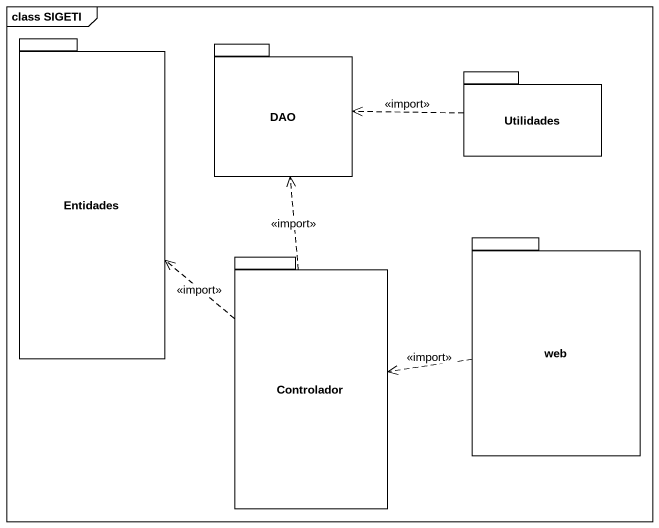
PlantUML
@startuml
mainframe class SIGETI
package Entidades {
}
package DAO {
}
package Utilidades {
}
package Controlador {
}
package web {
}
Utilidades .left.> DAO : <<import>>
Controlador .up.> Entidades : <<import>>
Controlador .up.> DAO : <<import>>
web .left.> Controlador : <<import>>
@enduml
